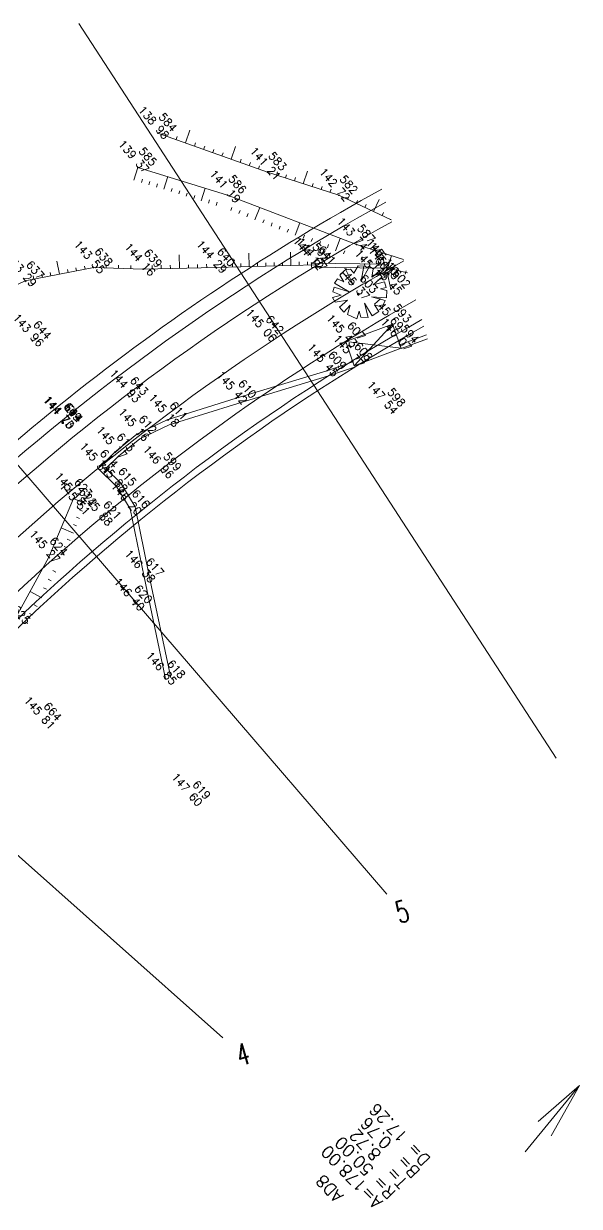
# Model space of a CAD drawing. Header units: millimetres. Extents: x -16 to 1007, y 828 to 1356.
# Drawn here: x 645.1 to 686.8, y 1267.3 to 1356 of the extents above; entities that cross this region are included whole.
import ezdxf
from ezdxf.enums import TextEntityAlignment as Align

# ---------------------------------------------------------------- set-up
doc = ezdxf.new("R2010")
doc.units = ezdxf.units.MM
doc.header["$LTSCALE"] = 4
doc.linetypes.add('CONTINUOUS1', pattern=[0, 0, 0])
doc.layers.get('0').update_dxf_attribs({"linetype": 'CONTINUOUS1', "lineweight": 0})
doc.layers.add('20', color=4, linetype='CONTINUOUS1', lineweight=0, true_color=0x00ffff)
doc.layers.add('30', color=3, linetype='CONTINUOUS1', lineweight=0, true_color=0x00ff00)
doc.layers.add('Level 1', color=7, linetype='Continuous', lineweight=0)
doc.styles.get("Standard").update_dxf_attribs({"font": 'txt_____.ttf'})

# ---------------------------------------------------------------- blocks, each defined once
blk = doc.blocks.new('anonymous8')
at = {"layer": 'Level 1', "color": 7}
for s, p in [('D= 17.26', (2.819, 2.479)), ('B=  0.76', (2.101, 1.495)), ('R= 50.00', (0.226, -0.018)), ('T=  8.72', (1.218, 0.682)), ('A=178.00', (-0.783, -0.7)), ('AD8 ', (-2.664, -1.344))]:
    blk.add_text(s, height=0.9, rotation=134, dxfattribs=at).set_placement(p, align=Align.CENTER)
blk = doc.blocks.new('anonymous')
at = {"color": 7, "linetype": 'Continuous', "lineweight": 0}
for p, q in [((-80.949, 109.265), (-116.771, 164.344)), ((-93.666, 99.059), (-132.744, 144.483)), ((-96.732, 140.521), (-93.252, 141.818)), ((-96.111, 138.692), (-93.252, 141.818)), ((-96.732, 140.521), (-92.596, 140.003)), ((-96.111, 138.692), (-92.596, 140.003)), ((-105.977, 88.295), (-149.798, 127.237))]:
    blk.add_line(p, q, dxfattribs=at)
for points in [[(-110.859, 156.155, 1), (-110.826, 156.117, 1), (-110.859, 156.155, 1)], [(-110.859, 156.155, 1), (-110.826, 156.117, 1), (-110.859, 156.155, 1)], [(-112.363, 153.589, 1), (-112.33, 153.551, 1), (-112.363, 153.589, 1)], [(-112.363, 153.589, 1), (-112.33, 153.551, 1), (-112.363, 153.589, 1)], [(-102.629, 153.231, 1), (-102.596, 153.193, 1), (-102.629, 153.231, 1)], [(-102.629, 153.231, 1), (-102.596, 153.193, 1), (-102.629, 153.231, 1)], [(-105.641, 151.513, 1), (-105.608, 151.476, 1), (-105.641, 151.513, 1)], [(-105.641, 151.513, 1), (-105.608, 151.476, 1), (-105.641, 151.513, 1)], [(-97.281, 151.492, 1), (-97.248, 151.455, 1), (-97.281, 151.492, 1)], [(-97.281, 151.492, 1), (-97.248, 151.455, 1), (-97.281, 151.492, 1)], [(-95.97, 147.8, 1), (-95.936, 147.762, 1), (-95.97, 147.8, 1)], [(-95.97, 147.8, 1), (-95.936, 147.762, 1), (-95.97, 147.8, 1)], [(-99.329, 146.413, 1), (-99.296, 146.376, 1), (-99.329, 146.413, 1)], [(-99.329, 146.413, 1), (-99.296, 146.376, 1), (-99.329, 146.413, 1)], [(-93.885, 146.327, 1), (-93.852, 146.29, 1), (-93.885, 146.327, 1)], [(-93.885, 146.327, 1), (-93.852, 146.29, 1), (-93.885, 146.327, 1)], [(-115.682, 146.067, 1), (-115.649, 146.029, 1), (-115.682, 146.067, 1)], [(-115.682, 146.067, 1), (-115.649, 146.029, 1), (-115.682, 146.067, 1)], [(-111.97, 145.963, 1), (-111.937, 145.925, 1), (-111.97, 145.963, 1)], [(-111.97, 145.963, 1), (-111.937, 145.925, 1), (-111.97, 145.963, 1)], [(-106.517, 146.088, 1), (-106.484, 146.05, 1), (-106.517, 146.088, 1)], [(-106.517, 146.088, 1), (-106.484, 146.05, 1), (-106.517, 146.088, 1)], [(-99.007, 146.275, 1), (-98.974, 146.237, 1), (-99.007, 146.275, 1)], [(-99.007, 146.275, 1), (-98.974, 146.237, 1), (-99.007, 146.275, 1)], [(-94.698, 145.486, 1), (-94.664, 145.448, 1), (-94.698, 145.486, 1)], [(-94.698, 145.486, 1), (-94.664, 145.448, 1), (-94.698, 145.486, 1)], [(-93.704, 146.061, 1), (-93.671, 146.024, 1), (-93.704, 146.061, 1)], [(-93.704, 146.061, 1), (-93.671, 146.024, 1), (-93.704, 146.061, 1)], [(-93.66, 145.71, 1), (-93.627, 145.672, 1), (-93.66, 145.71, 1)], [(-93.66, 145.71, 1), (-93.627, 145.672, 1), (-93.66, 145.71, 1)], [(-120.811, 145.074, 1), (-120.778, 145.037, 1), (-120.811, 145.074, 1)], [(-120.811, 145.074, 1), (-120.778, 145.037, 1), (-120.811, 145.074, 1)], [(-95.855, 144.112, 1), (-95.755, 143.999, 1), (-95.855, 144.112, 1)], [(-95.821, 144.074, 1), (-95.788, 144.037, 1), (-95.821, 144.074, 1)], [(-95.821, 144.074, 1), (-95.788, 144.037, 1), (-95.821, 144.074, 1)], [(-93.372, 144.46, 1), (-93.339, 144.423, 1), (-93.372, 144.46, 1)], [(-93.372, 144.46, 1), (-93.339, 144.423, 1), (-93.372, 144.46, 1)], [(-93.269, 141.837, 1), (-93.236, 141.799, 1), (-93.269, 141.837, 1)], [(-93.269, 141.837, 1), (-93.236, 141.799, 1), (-93.269, 141.837, 1)], [(-120.277, 140.583, 1), (-120.244, 140.546, 1), (-120.277, 140.583, 1)], [(-120.277, 140.583, 1), (-120.244, 140.546, 1), (-120.277, 140.583, 1)], [(-102.835, 140.98, 1), (-102.802, 140.943, 1), (-102.835, 140.98, 1)], [(-102.835, 140.98, 1), (-102.802, 140.943, 1), (-102.835, 140.98, 1)], [(-96.748, 140.539, 1), (-96.715, 140.502, 1), (-96.748, 140.539, 1)], [(-96.748, 140.539, 1), (-96.715, 140.502, 1), (-96.748, 140.539, 1)], [(-92.705, 140.279, 1), (-92.672, 140.241, 1), (-92.705, 140.279, 1)], [(-92.705, 140.279, 1), (-92.672, 140.241, 1), (-92.705, 140.279, 1)], [(-98.172, 138.342, 1), (-98.139, 138.305, 1), (-98.172, 138.342, 1)], [(-98.172, 138.342, 1), (-98.139, 138.305, 1), (-98.172, 138.342, 1)], [(-96.224, 138.995, 1), (-96.191, 138.957, 1), (-96.224, 138.995, 1)], [(-96.224, 138.995, 1), (-96.191, 138.957, 1), (-96.224, 138.995, 1)], [(-113.017, 136.392, 1), (-112.984, 136.355, 1), (-113.017, 136.392, 1)], [(-113.017, 136.392, 1), (-112.984, 136.355, 1), (-113.017, 136.392, 1)], [(-104.99, 136.273, 1), (-104.957, 136.236, 1), (-104.99, 136.273, 1)], [(-104.99, 136.273, 1), (-104.957, 136.236, 1), (-104.99, 136.273, 1)], [(-93.708, 135.526, 1), (-93.675, 135.489, 1), (-93.708, 135.526, 1)], [(-93.708, 135.526, 1), (-93.675, 135.489, 1), (-93.708, 135.526, 1)], [(-118.032, 134.467, 1), (-117.95, 134.373, 1), (-118.032, 134.467, 1)], [(-118.008, 134.439, 1), (-117.974, 134.402, 1), (-118.008, 134.439, 1)], [(-118.008, 134.439, 1), (-117.974, 134.402, 1), (-118.008, 134.439, 1)], [(-118.002, 134.447, 1), (-117.969, 134.409, 1), (-118.002, 134.447, 1)], [(-118.002, 134.447, 1), (-117.969, 134.409, 1), (-118.002, 134.447, 1)], [(-110.161, 134.645, 1), (-110.128, 134.607, 1), (-110.161, 134.645, 1)], [(-110.161, 134.645, 1), (-110.128, 134.607, 1), (-110.161, 134.645, 1)], [(-112.434, 133.577, 1), (-112.401, 133.539, 1), (-112.434, 133.577, 1)], [(-112.434, 133.577, 1), (-112.401, 133.539, 1), (-112.434, 133.577, 1)], [(-114.091, 132.238, 1), (-114.058, 132.201, 1), (-114.091, 132.238, 1)], [(-114.091, 132.238, 1), (-114.058, 132.201, 1), (-114.091, 132.238, 1)], [(-115.34, 131.003, 1), (-115.307, 130.966, 1), (-115.34, 131.003, 1)], [(-115.34, 131.003, 1), (-115.307, 130.966, 1), (-115.34, 131.003, 1)], [(-110.516, 130.704, 1), (-110.483, 130.666, 1), (-110.516, 130.704, 1)], [(-110.516, 130.704, 1), (-110.483, 130.666, 1), (-110.516, 130.704, 1)], [(-113.97, 129.655, 1), (-113.937, 129.618, 1), (-113.97, 129.655, 1)], [(-113.97, 129.655, 1), (-113.937, 129.618, 1), (-113.97, 129.655, 1)], [(-117.202, 128.756, 1), (-117.169, 128.718, 1), (-117.202, 128.756, 1)], [(-117.202, 128.756, 1), (-117.169, 128.718, 1), (-117.202, 128.756, 1)], [(-116.862, 128.04, 1), (-116.829, 128.002, 1), (-116.862, 128.04, 1)], [(-116.862, 128.04, 1), (-116.829, 128.002, 1), (-116.862, 128.04, 1)], [(-112.949, 127.983, 1), (-112.916, 127.946, 1), (-112.949, 127.983, 1)], [(-112.949, 127.983, 1), (-112.916, 127.946, 1), (-112.949, 127.983, 1)], [(-115.098, 127.156, 1), (-115.065, 127.118, 1), (-115.098, 127.156, 1)], [(-115.098, 127.156, 1), (-115.065, 127.118, 1), (-115.098, 127.156, 1)], [(-119.051, 124.356, 1), (-119.018, 124.319, 1), (-119.051, 124.356, 1)], [(-119.051, 124.356, 1), (-119.018, 124.319, 1), (-119.051, 124.356, 1)], [(-111.899, 122.88, 1), (-111.866, 122.842, 1), (-111.899, 122.88, 1)], [(-111.899, 122.88, 1), (-111.866, 122.842, 1), (-111.899, 122.88, 1)], [(-112.729, 120.81, 1), (-112.696, 120.772, 1), (-112.729, 120.81, 1)], [(-112.729, 120.81, 1), (-112.696, 120.772, 1), (-112.729, 120.81, 1)], [(-110.294, 115.225, 1), (-110.261, 115.188, 1), (-110.294, 115.225, 1)], [(-110.294, 115.225, 1), (-110.261, 115.188, 1), (-110.294, 115.225, 1)], [(-119.506, 111.969, 1), (-119.472, 111.931, 1), (-119.506, 111.969, 1)], [(-119.506, 111.969, 1), (-119.472, 111.931, 1), (-119.506, 111.969, 1)], [(-108.398, 106.168, 1), (-108.365, 106.131, 1), (-108.398, 106.168, 1)], [(-108.398, 106.168, 1), (-108.365, 106.131, 1), (-108.398, 106.168, 1)]]:
    blk.add_lwpolyline(points, format="xyb", dxfattribs=at)
for points in [[(-93.336, 149.622), (-97.264, 151.473), (-102.613, 153.212), (-110.843, 156.136)], [(-108.785, 155.405), (-108.45, 156.347)], [(-109.471, 155.649), (-109.387, 155.884)], [(-108.099, 155.161), (-108.016, 155.397)], [(-107.413, 154.918), (-107.33, 155.153)], [(-106.728, 154.674), (-106.644, 154.91)], [(-106.042, 154.43), (-105.958, 154.666)], [(-105.356, 154.187), (-105.021, 155.129)], [(-112.347, 153.57), (-112.642, 152.615)], [(-112.347, 153.57), (-105.624, 151.495), (-95.953, 147.781), (-92.424, 146.652)], [(-104.67, 153.943), (-104.586, 154.179)], [(-103.984, 153.7), (-103.901, 153.935)], [(-103.299, 153.456), (-103.215, 153.691)], [(-112.008, 152.681), (-112.081, 152.442)], [(-110.106, 152.878), (-110.401, 151.923)], [(-101.944, 152.995), (-101.867, 153.233)], [(-101.276, 152.778), (-101.198, 153.015)], [(-100.607, 152.56), (-100.53, 152.798)], [(-99.938, 152.343), (-99.629, 153.294)], [(-111.447, 152.508), (-111.521, 152.269)], [(-110.887, 152.335), (-110.961, 152.096)], [(-109.767, 151.989), (-109.841, 151.75)], [(-109.207, 151.816), (-109.28, 151.577)], [(-107.305, 152.013), (-107.6, 151.058)], [(-99.27, 152.125), (-99.193, 152.363)], [(-98.601, 151.908), (-98.524, 152.146)], [(-97.933, 151.691), (-97.855, 151.928)], [(-108.646, 151.643), (-108.72, 151.404)], [(-108.086, 151.47), (-108.16, 151.231)], [(-106.966, 151.124), (-107.04, 150.885)], [(-106.406, 150.951), (-106.479, 150.712)], [(-96.617, 151.168), (-96.51, 151.394)], [(-95.969, 150.863), (-95.862, 151.089)], [(-95.321, 150.558), (-95.215, 150.784)], [(-94.674, 150.253), (-94.248, 151.158)], [(-105.289, 150.562), (-105.378, 150.329)], [(-104.684, 150.33), (-104.774, 150.097)], [(-104.08, 150.098), (-104.169, 149.865)], [(-103.206, 150.566), (-103.565, 149.633)], [(-94.026, 149.948), (-93.92, 150.174)], [(-102.871, 149.634), (-102.96, 149.4)], [(-102.266, 149.402), (-102.356, 149.168)], [(-101.662, 149.17), (-101.752, 148.936)], [(-100.184, 149.406), (-100.543, 148.472)], [(-93.379, 149.643), (-93.356, 149.69)], [(-101.057, 148.938), (-101.147, 148.704)], [(-99.849, 148.473), (-99.938, 148.24)], [(-99.244, 148.241), (-99.334, 148.008)], [(-97.162, 148.245), (-97.52, 147.312)], [(-98.64, 148.009), (-98.729, 147.776)], [(-98.035, 147.777), (-98.125, 147.544)], [(-96.826, 147.313), (-96.916, 147.08)], [(-118.23, 145.552), (-118.42, 146.534)], [(-109.227, 146.007), (-109.25, 147.006)], [(-105.875, 146.085), (-105.881, 146.335)], [(-105.249, 146.1), (-105.255, 146.35)], [(-104.623, 146.116), (-104.629, 146.366)], [(-103.997, 146.131), (-104.022, 147.131)], [(-103.371, 146.147), (-103.377, 146.397)], [(-102.745, 146.163), (-102.752, 146.412)], [(-102.12, 146.178), (-102.126, 146.428)], [(-101.494, 146.194), (-101.5, 146.444)], [(-100.868, 146.209), (-100.893, 147.209)], [(-100.242, 146.225), (-100.248, 146.475)], [(-99.616, 146.24), (-99.622, 146.49)], [(-99.312, 146.395), (-99.317, 146.095)], [(-93.868, 146.308), (-99.312, 146.395)], [(-95.521, 146.855), (-95.597, 146.617)], [(-94.86, 146.644), (-94.936, 146.406)], [(-94.199, 146.433), (-94.276, 146.194)], [(-93.31, 146.936), (-93.615, 145.983)], [(-128.85, 133.208), (-126.059, 139.009), (-124.004, 143.571), (-120.794, 145.055), (-115.665, 146.048), (-111.953, 145.944), (-106.501, 146.069), (-98.99, 146.256)], [(-119.512, 145.304), (-119.559, 145.549)], [(-118.871, 145.428), (-118.918, 145.673)], [(-117.589, 145.676), (-117.636, 145.921)], [(-116.948, 145.8), (-116.995, 146.045)], [(-116.307, 145.924), (-116.354, 146.17)], [(-114.737, 146.022), (-114.73, 146.272)], [(-113.809, 145.996), (-113.802, 146.246)], [(-112.881, 145.97), (-112.874, 146.22)], [(-111.272, 145.96), (-111.278, 146.21)], [(-110.59, 145.975), (-110.596, 146.225)], [(-109.909, 145.991), (-109.914, 146.241)], [(-108.545, 146.022), (-108.551, 146.272)], [(-107.864, 146.038), (-107.87, 146.288)], [(-107.182, 146.054), (-107.188, 146.304)], [(-93.873, 146.008), (-99.317, 146.095)], [(-94.257, 142.754), (-94.773, 142.432), (-95.351, 143.389), (-95.064, 142.309), (-95.628, 142.344), (-95.743, 142.776), (-95.92, 142.221), (-96.608, 142.547), (-96.422, 143.244), (-96.881, 142.706), (-97.212, 143.081), (-96.612, 143.61), (-97.543, 143.455), (-97.732, 143.822), (-97.084, 143.994), (-97.706, 144.245), (-97.613, 144.593), (-96.502, 144.241), (-97.596, 144.876), (-97.362, 145.215), (-96.881, 144.973), (-97.203, 145.489), (-96.978, 145.687), (-96.184, 144.788)], [(-96.184, 144.788), (-96.753, 145.886), (-96.396, 145.934), (-96.131, 145.634), (-95.814, 146.181), (-95.39, 146.155), (-95.602, 145.035), (-94.967, 146.129), (-94.693, 145.97), (-94.804, 145.339), (-94.288, 145.661), (-94.023, 145.361), (-94.698, 144.766), (-93.833, 144.995), (-93.719, 144.563), (-94.151, 144.448), (-93.661, 144.347), (-93.697, 143.782), (-94.826, 143.853), (-93.78, 143.575), (-94.023, 143.094), (-94.579, 143.27), (-94.257, 142.754)], [(-94.681, 145.467), (-93.644, 145.691), (-93.355, 144.441)], [(-93.868, 146.308), (-93.873, 146.008)], [(-92.122, 145.668), (-93.687, 146.043)], [(-92.878, 146.01), (-92.954, 145.772)], [(-92.217, 145.799), (-92.294, 145.56)], [(-120.153, 145.179), (-120.201, 145.425)], [(-93.252, 141.818), (-92.596, 140.003)], [(-92.689, 140.26), (-90.692, 141.01)], [(-96.732, 140.521), (-96.111, 138.692)], [(-92.689, 140.26), (-92.583, 139.979)], [(-92.583, 139.979), (-90.604, 140.723)], [(-96.207, 138.976), (-98.156, 138.323), (-104.974, 136.255), (-110.144, 134.626), (-112.418, 133.558), (-114.075, 132.22), (-115.323, 130.985), (-113.953, 129.636), (-112.932, 127.964), (-111.883, 122.861), (-110.277, 115.207)], [(-96.08, 138.597), (-98.034, 137.942), (-104.856, 135.873), (-109.999, 134.253), (-112.204, 133.217), (-113.808, 131.921), (-114.754, 130.985), (-113.638, 129.887), (-112.555, 128.113), (-111.491, 122.942), (-109.886, 115.289)], [(-96.207, 138.976), (-96.112, 138.691)], [(-117.185, 128.737), (-119.034, 124.338), (-121.842, 119.204), (-122.992, 115.543), (-123.553, 111.563)], [(-117.185, 128.737), (-116.264, 128.35)], [(-116.725, 127.896), (-116.495, 127.8)], [(-116.956, 127.347), (-116.726, 127.25)], [(-118.11, 126.537), (-117.188, 126.15)], [(-117.187, 126.797), (-116.957, 126.7)], [(-117.881, 125.147), (-117.65, 125.05)], [(-117.65, 125.697), (-117.419, 125.6)], [(-118.112, 124.597), (-117.881, 124.5)], [(-118.727, 123.336), (-118.508, 123.216)], [(-119.078, 122.694), (-118.859, 122.574)], [(-120.438, 121.771), (-119.561, 121.291)], [(-119.429, 122.053), (-119.21, 121.933)], [(-120.131, 120.769), (-119.912, 120.649)], [(-120.482, 120.128), (-120.263, 120.008)], [(-120.833, 119.486), (-120.613, 119.366)]]:
    blk.add_lwpolyline(points, dxfattribs=at)
for major_axis, start_param, end_param in [((-137.272, 92.448), 5.807416, 6.149362), ((-136.443, 91.89), 5.808677, 6.283185), ((91.052, 135.198), 1.09821, 1.570796), ((-132.71, 89.376), 5.814552, 6.283185), ((-130.222, 87.7), 5.818661, 6.283185), ((-128.978, 86.862), 5.820776, 6.283185), ((-128.563, 86.583), 5.82149, 6.283185)]:
    blk.add_ellipse((-14.362, 6.879), major_axis=major_axis, ratio=1, start_param=start_param, end_param=end_param, dxfattribs=at)
at = {"layer": '20', "color": 1, "linetype": 'Continuous', "lineweight": 13, "true_color": 0xff0000}
for q in [(-83.274, 79.742), (-82.319, 82.035), (-81.328, 80.959)]:
    blk.add_line((-79.218, 84.73), q, dxfattribs=at)
at = {"color": 7, "linetype": 'Continuous', "lineweight": 0}
blk.add_blockref('anonymous8', (-95.197, 78.875), dxfattribs=at)
at = {"layer": '30', "color": 7, "linetype": 'Continuous', "lineweight": 0}
for s, p in [('138 98 ', (-111.234, 156.579)), ('584', (-110.317, 156.75)), ('139 37 ', (-112.738, 154.013)), ('585', (-111.821, 154.184)), ('141 21 ', (-102.872, 153.506)), ('583', (-102.087, 153.826)), ('141 19 ', (-105.883, 151.788)), ('586', (-105.099, 152.108)), ('142 72 ', (-97.655, 151.917)), ('582', (-96.739, 152.087)), ('143 74 ', (-96.344, 148.224)), ('587', (-95.428, 148.395)), ('144 12 ', (-99.637, 146.763)), ('144 67 ', (-99.381, 146.699)), ('145 11 ', (-94.147, 146.625)), ('143 55 ', (-116.057, 146.492)), ('638', (-115.14, 146.662)), ('144 16 ', (-112.278, 146.313)), ('639', (-111.428, 146.558)), ('144 29 ', (-106.892, 146.513)), ('640', (-105.942, 146.645)), ('592', (-98.787, 147.008)), ('641', (-98.399, 146.795)), ('145 17 ', (-95.006, 145.835)), ('145 10 ', (-93.979, 146.373)), ('145 18 ', (-93.969, 146.059)), ('143 29 ', (-121.185, 145.499)), ('637', (-120.269, 145.669)), ('145 45 ', (-93.747, 144.885)), ('600', (-94.089, 146.006)), ('145 37 ', (-96.196, 144.499)), ('603', (-95.246, 144.632)), ('602', (-92.797, 145.018)), ('145 69 ', (-93.644, 142.261)), ('145 06 ', (-103.176, 141.367)), ('593', (-92.727, 142.432)), ('143 96 ', (-120.652, 141.008)), ('644', (-119.735, 141.178)), ('642', (-102.293, 141.575)), ('145 43 ', (-97.123, 140.964)), ('607', (-96.173, 141.097)), ('146 07 ', (-93.047, 140.666)), ('594', (-92.163, 140.874)), ('145 45 ', (-98.547, 138.767)), ('145 77 ', (-96.599, 139.419)), ('608', (-95.649, 139.552)), ('609', (-97.597, 138.9)), ('144 93 ', (-113.391, 136.817)), ('643', (-112.475, 136.987)), ('145 42 ', (-105.365, 136.698)), ('610', (-104.349, 136.756)), ('147 54 ', (-94.083, 135.951)), ('598', (-93.166, 136.121)), ('144 73 ', (-118.382, 134.864)), ('144 70 ', (-118.343, 134.834)), ('649', (-117.46, 135.042)), ('E14', (-117.369, 134.925)), ('604', (-117.433, 134.997)), ('145 18 ', (-110.469, 134.994)), ('611', (-109.507, 135.113)), ('145 16 ', (-112.743, 133.927)), ('612', (-111.826, 134.097)), ('145 17 ', (-114.4, 132.588)), ('613', (-113.483, 132.758)), ('145 31 ', (-115.648, 131.353)), ('614', (-114.732, 131.523)), ('146 96 ', (-110.89, 131.128)), ('599', (-109.974, 131.298)), ('145 88 ', (-114.344, 130.08)), ('145 18 ', (-117.51, 129.105)), ('615', (-113.362, 130.175)), ('145 51 ', (-117.17, 128.389)), ('623', (-116.66, 129.351)), ('146 20 ', (-113.29, 128.37)), ('622', (-116.32, 128.635)), ('145 88 ', (-115.473, 127.58)), ('616', (-112.341, 128.503)), ('621', (-114.49, 127.676)), ('145 27 ', (-119.425, 124.781)), ('624', (-118.509, 124.951)), ('146 38 ', (-112.274, 123.304)), ('617', (-111.291, 123.4)), ('146 40 ', (-113.071, 121.197)), ('620', (-112.154, 121.367)), ('625', (-121.316, 119.818)), ('146 85 ', (-110.668, 115.65)), ('618', (-109.686, 115.745)), ('145 81 ', (-119.814, 112.319)), ('664', (-118.964, 112.564)), ('147 60 ', (-108.739, 106.555)), ('619', (-107.79, 106.688))]:
    blk.add_text(s, height=0.6, rotation=311.42648, dxfattribs=at).set_placement(p, align=Align.CENTER)
at = {"layer": 'Level 1', "color": 7, "linetype": 'Continuous', "lineweight": 0, "width": 0.653071}
for s, p in [('5', (-92.706, 96.855)), ('4', (-104.669, 86.162))]:
    blk.add_text(s, height=1.609, rotation=17.06201, dxfattribs=at).set_placement(p)

msp = doc.modelspace()

# ---------------------------------------------------------------- block references
at = {"color": 7, "linetype": 'Continuous', "lineweight": 0}
msp.add_blockref('anonymous', (766.054, 1191.612), dxfattribs=at)

doc.saveas('drawing.dxf')
